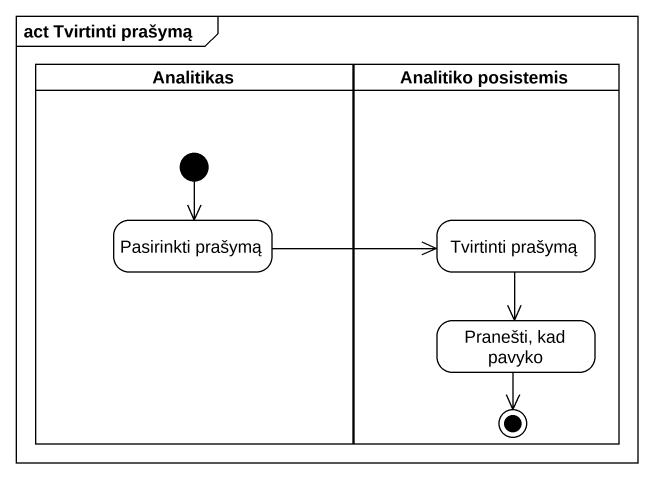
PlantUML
@startuml
mainframe act Tvirtinti prašymą
hide empty description
state Analitikas <<partition>> {
  state "Pasirinkti prašymą" as Pasirinkti_prašymą
  [*] --> Pasirinkti_prašymą
}
state "Analitiko posistemis" as Analitiko_posistemis <<partition>> {
  state "Tvirtinti prašymą" as Tvirtinti_prašymą
  state "Pranešti, kad pavyko" as Pranešti_kad_pavyko
  Pranešti_kad_pavyko --> [*]
}
Pasirinkti_prašymą -right-> Tvirtinti_prašymą
Tvirtinti_prašymą --> Pranešti_kad_pavyko
@enduml
